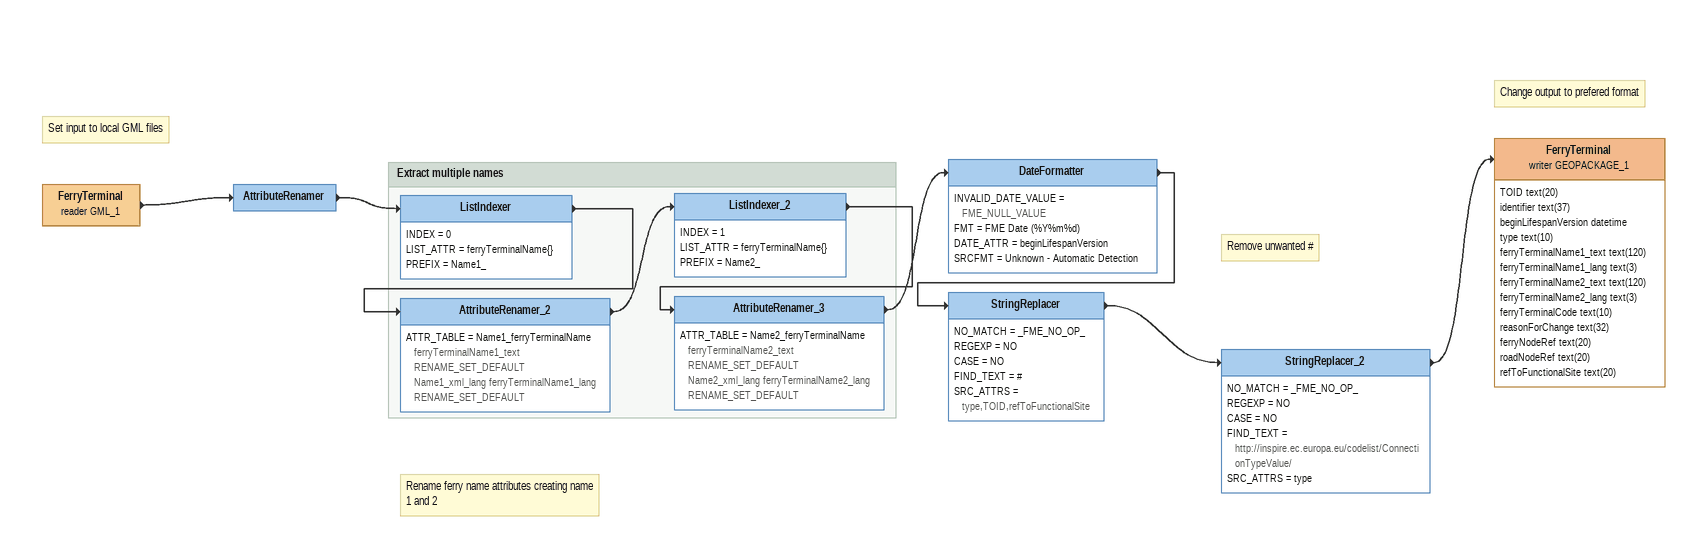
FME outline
Note: Set input to local GML files
FerryTerminal (reader GML_1)
    -> AttributeRenamer
Note: Rename ferry name attributes creating name 1 and 2
AttributeRenamer
    -> ListIndexer
DateFormatter
    INVALID_DATE_VALUE = FME_NULL_VALUE
    FMT = FME Date (%Y%m%d)
    DATE_ATTR = beginLifespanVersion
    SRCFMT = Unknown - Automatic Detection
    -> StringReplacer
Note: Remove unwanted #
StringReplacer
    NO_MATCH = _FME_NO_OP_
    REGEXP = NO
    CASE = NO
    FIND_TEXT = #
    SRC_ATTRS = type,TOID,refToFunctionalSite
    -> StringReplacer_2
StringReplacer_2
    NO_MATCH = _FME_NO_OP_
    REGEXP = NO
    CASE = NO
    FIND_TEXT = http://inspire.ec.europa.eu/codelist/ConnectionTypeValue/
    SRC_ATTRS = type
    -> FerryTerminal (writer GEOPACKAGE_1)
Note: Change output to prefered format
FerryTerminal (writer GEOPACKAGE_1)
    attributes: TOID text(20), identifier text(37), beginLifespanVersion datetime, type text(10), ferryTerminalName1_text text(120), ferryTerminalName1_lang text(3), ferryTerminalName2_text text(120), ferryTerminalName2_lang text(3), ferryTerminalCode text(10), reasonForChange text(32), ferryNodeRef text(20), roadNodeRef text(20), refToFunctionalSite text(20)

Bookmark: Extract multiple names
ListIndexer
    INDEX = 0
    LIST_ATTR = ferryTerminalName{}
    PREFIX = Name1_
    -> AttributeRenamer_2
AttributeRenamer_2
    ATTR_TABLE = Name1_ferryTerminalName ferryTerminalName1_text RENAME_SET_DEFAULT  Name1_xml_lang ferryTerminalName1_lang RENAME_SET_DEFAULT
    -> ListIndexer_2
ListIndexer_2
    INDEX = 1
    LIST_ATTR = ferryTerminalName{}
    PREFIX = Name2_
    -> AttributeRenamer_3
AttributeRenamer_3
    ATTR_TABLE = Name2_ferryTerminalName ferryTerminalName2_text RENAME_SET_DEFAULT  Name2_xml_lang ferryTerminalName2_lang RENAME_SET_DEFAULT
    -> DateFormatter
